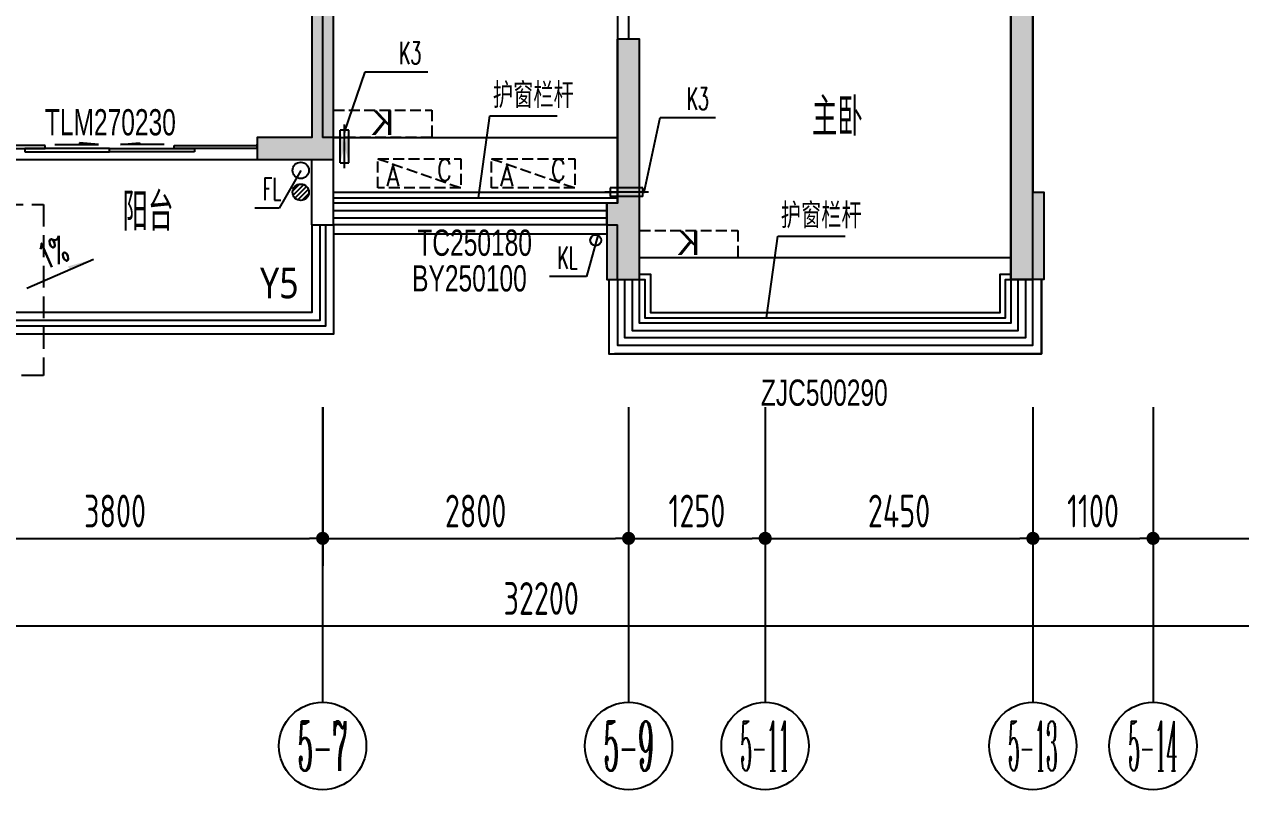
# Model space of a CAD drawing. Header units: millimetres. Extents: x -235126 to 312941, y -228449 to 114042.
# Drawn here: x -100426 to -89294, y -158705 to -151700 of the extents above; entities that cross this region are included whole.
import ezdxf
from ezdxf.enums import TextEntityAlignment as Align
from ezdxf.lldxf.tags import DXFTag

# ---------------------------------------------------------------- set-up
doc = ezdxf.new("R2010")
doc.units = ezdxf.units.MM
doc.header["$LTSCALE"] = 800
doc.linetypes.add('DASH', pattern=[0.35, 0.25, -0.1])
doc.layers.get('DEFPOINTS').update_dxf_attribs({"color": 250})
for name, color, linetype in [('_WALL', 6, 'Continuous'), ('_景森-地漏', 7, 'Continuous'), ('_景森-废水立管', 4, 'Continuous'), ('_景森-空调冷凝立管', 116, 'Continuous'), ('AXIS', 3, 'Continuous'), ('AXIS_TEXT', 7, 'Continuous'), ('f景森a-房名', 61, 'Continuous'), ('f景森a-符号', 125, 'Continuous'), ('j景森a-金属挂石', 30, 'Continuous'), ('k-看线', 1, 'Continuous'), ('k景森a-看线', 1, 'Continuous'), ('k景森a-空调', 15, 'Continuous'), ('l景森a-栏杆', 54, 'Continuous'), ('m景森a-门窗', 2, 'Continuous'), ('m景森a-门窗编号', 51, 'Continuous'), ('PUB_TEXT', 7, 'Continuous'), ('s景森a-索引', 123, 'Continuous'), ('TEXT', 7, 'Continuous'), ('t景森a-砼', 6, 'Continuous'), ('WALL', 4, 'Continuous'), ('暖通意见', 90, 'Continuous'), ('留孔', 1, 'Continuous')]:
    doc.layers.add(name, color=color, linetype=linetype)
doc.styles.add('_TCH_AXIS', font='COMPLEX', dxfattribs={"width": 0.8, "bigfont": 'HZTXT'})
doc.styles.add('_TCH_DIM', font='TXT', dxfattribs={"width": 0.65, "bigfont": 'HZTXT'})
doc.styles.add('COMPLEX', font='COMPLEX')
doc.styles.add('DIM_FONT', font='simplex_.ttf', dxfattribs={"width": 0.7, "bigfont": 'GBCBIG'})
doc.styles.get("Standard").update_dxf_attribs({"font": 'arial.ttf'})
doc.styles.add('TSSD_REIN_T3', font='TSSDENG', dxfattribs={"width": 0.7, "bigfont": 'HZTXT'})
doc.styles.add('景森-黑体', font='')
doc.styles.add('景森尺寸字体', font='景森细字型.SHX', dxfattribs={"width": 0.7, "bigfont": '景森汉字.shx'})
doc.styles.add('景森细字体', font='景森细字型.SHX', dxfattribs={"width": 0.85, "bigfont": '景森汉字.shx'})
doc.styles.get('景森-黑体').set_extended_font_data('Microsoft YaHei')
tags = doc.linetypes.add('HIDDEN2', pattern=[0.1875, 0.125, -0.0625]).pattern_tags.tags
tags[6:7] = [DXFTag(74, 4), DXFTag(75, 0), DXFTag(340, '0'), DXFTag(46, 1.0), DXFTag(50, 0.0), DXFTag(44, 0.0), DXFTag(45, 0.0)]
tags[4:5] = [DXFTag(74, 4), DXFTag(75, 0), DXFTag(340, '0'), DXFTag(46, 1.0), DXFTag(50, 0.0), DXFTag(44, 0.0), DXFTag(45, 0.0)]
doc.dimstyles.new('_TCH_ARCH&&100', dxfattribs={"dimtxt": 300, "dimasz": 120, "dimexe": 250, "dimexo": 0, "dimgap": 100, "dimtad": 1, "dimdec": 0, "dimzin": 0, "dimdsep": 46, "dimtxsty": 'TSSD_REIN_T3', "dimblk": 'DOT', "dimcen": 0.09, "dimclrt": 7, "dimazin": 2, "dimtfac": 1, "dimtdec": 0, "dimtix": 1, "dimtmove": 2, "dimatfit": 3, "dimtolj": 1, "dimtzin": 0, "dimarcsym": 0})

# ---------------------------------------------------------------- blocks, each defined once
blk = doc.blocks.new('景森门窗编号01')
at = {"layer": 'm景森a-门窗编号', "style": '景森尺寸字体', "width": 0.7}
blk.add_attdef('门窗编号', text='', height=2.4, dxfattribs=at).set_placement((0, 0), align=Align.MIDDLE)
blk = doc.blocks.new('dilou')
at = {"color": 7, "linetype": 'Continuous'}
for p, q in [((-148, 25), (-25, 148)), ((-140, -54), (54, 140)), ((-106, -106), (106, 106)), ((-54, -140), (140, 54)), ((25, -148), (148, -25))]:
    blk.add_line(p, q, dxfattribs=at)
blk.add_circle((0, 0), 150, dxfattribs=at)
blk = doc.blocks.new('A$C6474651F')
at = {"layer": '留孔', "linetype": 'HIDDEN2', "ltscale": 0.5}
for p, q in [((0, 50), (0, 350)), ((0, 350), (80, 350)), ((80, 50), (80, 350)), ((80, 50), (0, 50))]:
    blk.add_line(p, q, dxfattribs=at)
at = {"layer": '留孔'}
blk.add_line((40, 0), (40, 400), dxfattribs=at)
at = {"layer": '留孔', "linetype": 'HIDDEN2', "ltscale": 0.5}
blk.add_solid([(80, 50), (80, 350), (0, 350), (0, 50)], dxfattribs=at)
blk = doc.blocks.new('景森-挂式空调-01')
at = {"layer": 'k景森a-空调', "linetype": 'DASH', "ltscale": 0.5}
blk.add_lwpolyline([(-550, 0), (-550, 250), (350, 250), (350, 0)], close=True, dxfattribs=at)
at = {"layer": 'k景森a-空调', "text_generation_flag": 4}
blk.add_text('K', height=225, rotation=180, dxfattribs=at).set_placement((5, 24))
blk = doc.blocks.new('rgg')
at = {"layer": '暖通意见', "linetype": 'DASH', "ltscale": 0.5}
blk.add_line((0, 267), (760, 0), dxfattribs=at)
blk.add_lwpolyline([(0, 0), (0, 267), (760, 267), (760, 0)], close=True, dxfattribs=at)
at = {"layer": '暖通意见', "style": 'DIM_FONT', "width": 0.8}
for s, p in [('C', (680, 162)), ('A', (197, 110))]:
    blk.add_text(s, height=192, dxfattribs=at).set_placement(p, align=Align.MIDDLE_RIGHT)
blk = doc.blocks.new('$TCHSYS$WIN2D')
for p, q in [((-0.5, 0.5), (0.5, 0.5)), ((-0.5, 0.5), (-0.5, -0.5)), ((0.5, 0.5), (0.5, -0.5)), ((0.5, 0.1667), (-0.5, 0.1667)), ((0.5, -0.1667), (-0.5, -0.1667)), ((-0.5, -0.5), (0.5, -0.5))]:
    blk.add_line(p, q)
blk = doc.blocks.new('$DorLib2D$00000138')
at = {"color": 0, "linetype": 'Continuous'}
for p, q in [((-0.2875, 0), (-0.2875, 0.1538)), ((-0.2875, 0.1538), (0, 0.1538)), ((0, 0.1538), (0, 0)), ((0.2875, 0.1538), (0, 0.1538)), ((0.2875, 0), (0.2875, 0.1538)), ((-0.5, -0.1399), (-0.5, 0)), ((-0.5, 0), (-0.2187, 0)), ((0, 0), (-0.2875, 0)), ((-0.2187, 0), (-0.2187, -0.1399)), ((0, 0), (0.2875, 0)), ((0.2187, 0), (0.2187, -0.1399)), ((0.5, 0), (0.2187, 0)), ((0.5, 0), (0.5, -0.1946)), ((0.5, -0.1399), (0.5, 0)), ((-0.2187, -0.1399), (-0.5, -0.1399)), ((0.2187, -0.1399), (0.5, -0.1399)), ((-0.1857, -0.186), (-0.037, -0.186)), ((-0.037, -0.186), (-0.1019, -0.2583)), ((-0.1019, -0.2583), (-0.1019, -0.186)), ((0.1857, -0.186), (0.037, -0.186)), ((0.037, -0.186), (0.1019, -0.2583)), ((0.1019, -0.2583), (0.1019, -0.186))]:
    blk.add_line(p, q, dxfattribs=at)
blk = doc.blocks.new('1T4标准层墙柱布置图')
at = {"layer": 't景森a-砼'}
h = blk.add_hatch(color=8, dxfattribs=at)
h.dxf.hatch_style = 1
h.paths.add_polyline_path([(-126240, -13403), (-126440, -13403), (-126440, -15603), (-125740, -15603), (-125740, -15403), (-126240, -15403)])
h.paths.add_polyline_path([(-130240, -12503), (-130440, -12503), (-130440, -15603), (-129840, -15603), (-129840, -15403), (-130240, -15403)])
h.paths.add_polyline_path([(-147680, 2427), (-147468, 2215), (-149589, 94), (-149730, 235), (-148175, 1791), (-148245, 1862)])
h.paths.add_polyline_path([(-140609, -8886), (-138629, -6907), (-139053, -6482), (-138912, -6341), (-138346, -6907), (-139142, -7703), (-134260, -7703), (-134260, -7903), (-139342, -7903), (-140467, -9028)])
h.paths.add_polyline_path([(-141640, -10118), (-142023, -9735), (-142164, -9876), (-141882, -10159), (-142871, -11149), (-142730, -11291), (-141940, -10501), (-141640, -10501)])
h.paths.add_polyline_path([(-135040, -26303), (-135040, -24103), (-135240, -24103), (-135240, -25603), (-135340, -25603), (-135340, -26303)])
h.paths.add_polyline_path([(-148440, -26303), (-148440, -24103), (-148240, -24103), (-148240, -25603), (-148140, -25603), (-148140, -26303)])
h.paths.add_polyline_path([(-141840, -14903), (-141640, -14903), (-141640, -15703), (-146140, -15703), (-146140, -15503), (-141840, -15503)])
h.paths.add_polyline_path([(-145063, -48), (-144639, -472), (-144851, -684), (-145134, -401), (-147114, -2381), (-147256, -2240)])
h.paths.add_polyline_path([(-138040, -17303), (-138040, -20453), (-137840, -20453), (-137840, -17503), (-137340, -17503), (-137340, -17303)])
h.paths.add_polyline_path([(-133790, -17503), (-136540, -17503), (-136540, -17303), (-133790, -17303)])
h.paths.add_polyline_path([(-131640, -26303), (-131640, -23053), (-131440, -23053), (-131440, -25503), (-131340, -25503), (-131340, -26303)])
h.paths.add_polyline_path([(-153761, -4078), (-153973, -3866), (-153407, -3300), (-153337, -3371), (-150508, -543), (-150367, -684)])
h.paths.add_polyline_path([(-149766, -8073), (-148847, -8993), (-148705, -8851), (-149094, -8462), (-147751, -7119), (-147892, -6977), (-149235, -8321), (-149624, -7932)])
h.paths.add_polyline_path([(-133990, -19153), (-133990, -20453), (-133790, -20453), (-133790, -19353), (-133190, -19353), (-133190, -19153)])
h.paths.add_polyline_path([(-142447, -2805), (-141740, -3512), (-141882, -3654), (-142164, -3371), (-144144, -5351), (-144286, -5210), (-142306, -3230), (-142589, -2947)])
h.paths.add_polyline_path([(-149165, -4149), (-151498, -6482), (-151039, -6942), (-150826, -6730), (-151145, -6412), (-149023, -4290)])
h.paths.add_polyline_path([(-132740, -7303), (-131990, -7303), (-131990, -7503), (-132540, -7503), (-132540, -10603), (-132740, -10603)])
h.paths.add_polyline_path([(-132340, -13303), (-132740, -13303), (-132740, -12503), (-132340, -12503)])
h.paths.add_polyline_path([(-142240, -25203), (-141240, -25203), (-141240, -25003), (-141640, -25003), (-141640, -23053), (-141840, -23053), (-141840, -25003), (-142240, -25003)])
h.paths.add_polyline_path([(-137840, -25203), (-137840, -23053), (-138040, -23053), (-138040, -25003), (-138540, -25003), (-138540, -25203)])
h.paths.add_polyline_path([(-145640, -25203), (-145640, -23053), (-145440, -23053), (-145440, -25003), (-144940, -25003), (-144940, -25203)])
h.paths.add_polyline_path([(-151840, -26303), (-151840, -23053), (-152040, -23053), (-152040, -25503), (-152140, -25503), (-152140, -26303)])
h.paths.add_polyline_path([(-146266, -11573), (-143225, -8533), (-143366, -8392), (-146266, -11291), (-146796, -10760), (-146937, -10902)])
h.paths.add_polyline_path([(-127240, -7303), (-127240, -10603), (-127440, -10603), (-127440, -7503), (-127940, -7503), (-127940, -7303)])
h.paths.add_polyline_path([(-149440, -21553), (-152040, -21553), (-152040, -22103), (-151840, -22103), (-151840, -21753), (-149440, -21753)])
h.paths.add_polyline_path([(-134260, -10603), (-138820, -10603), (-138820, -10403), (-134260, -10403)])
h.paths.add_polyline_path([(-149690, -17503), (-146940, -17503), (-146940, -17303), (-149690, -17303)])
h.paths.add_polyline_path([(-149490, -19153), (-149490, -20453), (-149690, -20453), (-149690, -19353), (-150290, -19353), (-150290, -19153)])
h.paths.add_polyline_path([(-131440, -22103), (-131440, -21553), (-134040, -21553), (-134040, -21753), (-131640, -21753), (-131640, -22103)])
h.paths.add_polyline_path([(-123940, -15403), (-123940, -15603), (-123440, -15603), (-123440, -13903), (-123640, -13903), (-123640, -15403)])
h.paths.add_polyline_path([(-145440, -17303), (-145440, -20453), (-145640, -20453), (-145640, -17503), (-146140, -17503), (-146140, -17303)])
h.paths.add_polyline_path([(-139440, -15703), (-134640, -15703), (-134640, -13103), (-135340, -13103), (-135340, -13303), (-134840, -13303), (-134840, -15503), (-139240, -15503), (-139240, -13303), (-138740, -13303), (-138740, -13103), (-139440, -13103)])
h.paths.add_polyline_path([(-119840, -8403), (-120440, -8403), (-120440, -8603), (-120040, -8603), (-120040, -10603), (-119840, -10603)])
h.paths.add_polyline_path([(-122140, -7303), (-122440, -7303), (-122440, -10603), (-122240, -10603), (-122240, -8103), (-122140, -8103)])
h.paths.add_polyline_path([(-119840, -11703), (-120040, -11703), (-120040, -15003), (-119840, -15003)])
at = {"layer": '_WALL', "linetype": 'ByBlock'}
for points in [[(-137840, -25203), (-137840, -23053), (-138040, -23053), (-138040, -25003), (-138540, -25003), (-138540, -25203), (-137840, -25203)], [(-131640, -26303), (-131640, -23053), (-131440, -23053), (-131440, -25503), (-131340, -25503), (-131340, -26303), (-131640, -26303)], [(-135040, -26303), (-135040, -24103), (-135240, -24103), (-135240, -25603), (-135340, -25603), (-135340, -26303), (-135040, -26303)]]:
    blk.add_lwpolyline(points, dxfattribs=at)
blk = doc.blocks.new('_AXISO')
blk.add_circle((0, 0), 0.5)
at = {"layer": 'AXIS_TEXT', "style": 'COMPLEX', "width": 1.041667}
blk.add_attdef('A', text='', height=0.56, dxfattribs=at).set_placement((-0.25, -0.28), (0.25, -0.28), align=Align.FIT)
blk = doc.blocks.new('_Dot')
at = {"color": 0, "linetype": 'ByBlock', "lineweight": -2}
blk.add_line((-0.5, 0), (-1, 0), dxfattribs=at)
at = {"color": 0, "linetype": 'ByBlock', "const_width": 0.5}
blk.add_lwpolyline([(-0.25, 0, 1), (0.25, 0, 1)], format="xyb", close=True, dxfattribs=at)
blk = doc.blocks.new('*D268')
at = {"layer": 'AXIS', "color": 0, "lineweight": -2, "transparency": 16777216}
for p, q in [((-111796, -155205), (-111796, -157455)), ((-79596, -155205), (-79596, -157455)), ((-111676, -157205), (-79716, -157205))]:
    blk.add_line(p, q, dxfattribs=at)
at = {"layer": 'DEFPOINTS', "color": 0, "transparency": 16777216}
for p in [(-111796, -155205), (-79596, -155205), (-79596, -157205)]:
    blk.add_point(p, dxfattribs=at)
at = {"layer": 'AXIS', "color": 0, "lineweight": -2, "transparency": 16777216, "xscale": 120, "yscale": 120, "zscale": 120, "rotation": 180}
blk.add_blockref('_Dot', (-111796, -157205), dxfattribs=at)
at = {"layer": 'AXIS', "color": 0, "lineweight": -2, "transparency": 16777216, "xscale": 120, "yscale": 120, "zscale": 120}
blk.add_blockref('_Dot', (-79596, -157205), dxfattribs=at)
at = {"layer": 'AXIS', "color": 7, "transparency": 16777216, "insert": (-95696, -156955), "char_height": 300, "attachment_point": 5, "style": 'TSSD_REIN_T3'}
blk.add_mtext('\\A1;32200', dxfattribs=at)
blk = doc.blocks.new('*D273')
at = {"layer": 'AXIS', "color": 0, "lineweight": -2, "transparency": 16777216}
for p, q in [((-101496, -155205), (-101496, -156655)), ((-97696, -155205), (-97696, -156655)), ((-101376, -156405), (-97816, -156405))]:
    blk.add_line(p, q, dxfattribs=at)
at = {"layer": 'DEFPOINTS', "color": 0, "transparency": 16777216}
for p in [(-101496, -155205), (-97696, -155205), (-97696, -156405)]:
    blk.add_point(p, dxfattribs=at)
at = {"layer": 'AXIS', "color": 0, "lineweight": -2, "transparency": 16777216, "xscale": 120, "yscale": 120, "zscale": 120, "rotation": 180}
blk.add_blockref('_Dot', (-101496, -156405), dxfattribs=at)
at = {"layer": 'AXIS', "color": 0, "lineweight": -2, "transparency": 16777216, "xscale": 120, "yscale": 120, "zscale": 120}
blk.add_blockref('_Dot', (-97696, -156405), dxfattribs=at)
at = {"layer": 'AXIS', "color": 7, "transparency": 16777216, "insert": (-99596, -156155), "char_height": 300, "attachment_point": 5, "style": 'TSSD_REIN_T3'}
blk.add_mtext('\\A1;3800', dxfattribs=at)
blk = doc.blocks.new('*D274')
at = {"layer": 'AXIS', "color": 0, "lineweight": -2, "transparency": 16777216}
for p, q in [((-97696, -155205), (-97696, -156655)), ((-94896, -155205), (-94896, -156655)), ((-97576, -156405), (-95016, -156405))]:
    blk.add_line(p, q, dxfattribs=at)
at = {"layer": 'DEFPOINTS', "color": 0, "transparency": 16777216}
for p in [(-97696, -155205), (-94896, -155205), (-94896, -156405)]:
    blk.add_point(p, dxfattribs=at)
at = {"layer": 'AXIS', "color": 0, "lineweight": -2, "transparency": 16777216, "xscale": 120, "yscale": 120, "zscale": 120, "rotation": 180}
blk.add_blockref('_Dot', (-97696, -156405), dxfattribs=at)
at = {"layer": 'AXIS', "color": 0, "lineweight": -2, "transparency": 16777216, "xscale": 120, "yscale": 120, "zscale": 120}
blk.add_blockref('_Dot', (-94896, -156405), dxfattribs=at)
at = {"layer": 'AXIS', "color": 7, "transparency": 16777216, "insert": (-96296, -156155), "char_height": 300, "attachment_point": 5, "style": 'TSSD_REIN_T3'}
blk.add_mtext('\\A1;2800', dxfattribs=at)
blk = doc.blocks.new('*D275')
at = {"layer": 'AXIS', "color": 0, "lineweight": -2, "transparency": 16777216}
for p, q in [((-94896, -155205), (-94896, -156655)), ((-93646, -155205), (-93646, -156655)), ((-94776, -156405), (-93766, -156405))]:
    blk.add_line(p, q, dxfattribs=at)
at = {"layer": 'DEFPOINTS', "color": 0, "transparency": 16777216}
for p in [(-94896, -155205), (-93646, -155205), (-93646, -156405)]:
    blk.add_point(p, dxfattribs=at)
at = {"layer": 'AXIS', "color": 0, "lineweight": -2, "transparency": 16777216, "xscale": 120, "yscale": 120, "zscale": 120, "rotation": 180}
blk.add_blockref('_Dot', (-94896, -156405), dxfattribs=at)
at = {"layer": 'AXIS', "color": 0, "lineweight": -2, "transparency": 16777216, "xscale": 120, "yscale": 120, "zscale": 120}
blk.add_blockref('_Dot', (-93646, -156405), dxfattribs=at)
at = {"layer": 'AXIS', "color": 7, "transparency": 16777216, "insert": (-94271, -156155), "char_height": 300, "attachment_point": 5, "style": 'TSSD_REIN_T3'}
blk.add_mtext('\\A1;1250', dxfattribs=at)
blk = doc.blocks.new('*D276')
at = {"layer": 'AXIS', "color": 0, "lineweight": -2, "transparency": 16777216}
for p, q in [((-93646, -155205), (-93646, -156655)), ((-91196, -155205), (-91196, -156655)), ((-93526, -156405), (-91316, -156405))]:
    blk.add_line(p, q, dxfattribs=at)
at = {"layer": 'DEFPOINTS', "color": 0, "transparency": 16777216}
for p in [(-93646, -155205), (-91196, -155205), (-91196, -156405)]:
    blk.add_point(p, dxfattribs=at)
at = {"layer": 'AXIS', "color": 0, "lineweight": -2, "transparency": 16777216, "xscale": 120, "yscale": 120, "zscale": 120, "rotation": 180}
blk.add_blockref('_Dot', (-93646, -156405), dxfattribs=at)
at = {"layer": 'AXIS', "color": 0, "lineweight": -2, "transparency": 16777216, "xscale": 120, "yscale": 120, "zscale": 120}
blk.add_blockref('_Dot', (-91196, -156405), dxfattribs=at)
at = {"layer": 'AXIS', "color": 7, "transparency": 16777216, "insert": (-92421, -156155), "char_height": 300, "attachment_point": 5, "style": 'TSSD_REIN_T3'}
blk.add_mtext('\\A1;2450', dxfattribs=at)
blk = doc.blocks.new('*D277')
at = {"layer": 'AXIS', "color": 0, "lineweight": -2, "transparency": 16777216}
for p, q in [((-91196, -155205), (-91196, -156655)), ((-90096, -155205), (-90096, -156655)), ((-91076, -156405), (-90216, -156405))]:
    blk.add_line(p, q, dxfattribs=at)
at = {"layer": 'DEFPOINTS', "color": 0, "transparency": 16777216}
for p in [(-91196, -155205), (-90096, -155205), (-90096, -156405)]:
    blk.add_point(p, dxfattribs=at)
at = {"layer": 'AXIS', "color": 0, "lineweight": -2, "transparency": 16777216, "xscale": 120, "yscale": 120, "zscale": 120, "rotation": 180}
blk.add_blockref('_Dot', (-91196, -156405), dxfattribs=at)
at = {"layer": 'AXIS', "color": 0, "lineweight": -2, "transparency": 16777216, "xscale": 120, "yscale": 120, "zscale": 120}
blk.add_blockref('_Dot', (-90096, -156405), dxfattribs=at)
at = {"layer": 'AXIS', "color": 7, "transparency": 16777216, "insert": (-90646, -156155), "char_height": 300, "attachment_point": 5, "style": 'TSSD_REIN_T3'}
blk.add_mtext('\\A1;1100', dxfattribs=at)
blk = doc.blocks.new('*D278')
at = {"layer": 'AXIS', "color": 0, "lineweight": -2, "transparency": 16777216}
for p, q in [((-90096, -155205), (-90096, -156655)), ((-86096, -155205), (-86096, -156655)), ((-89976, -156405), (-86216, -156405))]:
    blk.add_line(p, q, dxfattribs=at)
at = {"layer": 'DEFPOINTS', "color": 0, "transparency": 16777216}
for p in [(-90096, -155205), (-86096, -155205), (-86096, -156405)]:
    blk.add_point(p, dxfattribs=at)
at = {"layer": 'AXIS', "color": 0, "lineweight": -2, "transparency": 16777216, "xscale": 120, "yscale": 120, "zscale": 120, "rotation": 180}
blk.add_blockref('_Dot', (-90096, -156405), dxfattribs=at)
at = {"layer": 'AXIS', "color": 0, "lineweight": -2, "transparency": 16777216, "xscale": 120, "yscale": 120, "zscale": 120}
blk.add_blockref('_Dot', (-86096, -156405), dxfattribs=at)
at = {"layer": 'AXIS', "color": 7, "transparency": 16777216, "insert": (-88096, -156155), "char_height": 300, "attachment_point": 5, "style": 'TSSD_REIN_T3'}
blk.add_mtext('\\A1;4000', dxfattribs=at)

msp = doc.modelspace()

# ---------------------------------------------------------------- hatches: boundary and pattern name
at = {"layer": 'f景森a-符号'}
msp.add_hatch(color=256, dxfattribs=at).paths.add_polyline_path([(-99793.2, -153849.3), (-100013.4, -153944.8), (-100026.1, -153915.5)])

# ---------------------------------------------------------------- linework, layer by layer
at = {"layer": '_景森-废水立管'}
msp.add_circle((-97896.5, -153036.6), 75, dxfattribs=at)
at = {"layer": '_景森-空调冷凝立管'}
msp.add_circle((-95196.5, -153676.6), 50, dxfattribs=at)
at = {"layer": 'AXIS'}
for p, q in [((-97696.5, -155205.4), (-97696.5, -157905.4)), ((-94896.5, -155205.4), (-94896.5, -157905.4)), ((-93646.5, -155205.4), (-93646.5, -157905.4)), ((-91196.5, -155205.4), (-91196.5, -157905.4)), ((-90096.5, -155205.4), (-90096.5, -157905.4))]:
    msp.add_line(p, q, dxfattribs=at)
at = {"layer": 'f景森a-符号'}
msp.add_lwpolyline([(-100404.5, -154114.4), (-99793.2, -153849.3)], dxfattribs=at)
at = {"layer": 'j景森a-金属挂石'}
for points in [[(-97596.5, -153616.6), (-95096.5, -153616.6)], [(-95076.5, -154031.9), (-95076.5, -154716.6), (-91116.5, -154716.6), (-91116.5, -154036.6)], [(-91116.5, -154036.6), (-91116.5, -154716.6), (-95026.5, -154716.6)]]:
    msp.add_lwpolyline(points, dxfattribs=at)
at = {"layer": 'k-看线', "linetype": 'DASH'}
msp.add_lwpolyline([(-102597, -153350), (-100251.9, -153350), (-100251.9, -154914.7), (-102597, -154914.7)], close=True, dxfattribs=at)
at = {"layer": 'k景森a-看线'}
for points in [[(-97796.5, -153536.6), (-97796.5, -154336.6), (-100646.5, -154336.6)], [(-97596.5, -153536.6), (-97596.5, -154536.6), (-100646.5, -154536.6)]]:
    msp.add_lwpolyline(points, dxfattribs=at)
at = {"layer": 'l景森a-栏杆'}
for points in [[(-97596.5, -153236.6), (-97596.5, -153236.6), (-94996.5, -153236.6), (-94996.5, -153236.6)], [(-97596.5, -153286.6), (-97596.5, -153286.6), (-94996.5, -153286.6), (-94996.5, -153286.6)], [(-97721.5, -153536.6), (-97721.5, -154411.6), (-100646.5, -154411.6)], [(-97671.5, -153536.6), (-97671.5, -154461.6), (-100646.5, -154461.6)], [(-94796.5, -153986.6), (-94696.5, -153986.6), (-94696.5, -154336.6), (-91496.5, -154336.6), (-91496.5, -153986.6), (-91396.5, -153986.6)], [(-94796.5, -154036.6), (-94746.5, -154036.6), (-94746.5, -154386.6), (-91446.5, -154386.6), (-91446.5, -154036.6), (-91396.5, -154036.6)]]:
    msp.add_lwpolyline(points, dxfattribs=at)
at = {"layer": 'm景森a-门窗'}
for p, q in [((-97596.5, -152736.6), (-94996.5, -152736.6)), ((-100996.5, -152936.6), (-98296.5, -152936.6)), ((-91396.5, -153836.6), (-94796.5, -153836.6))]:
    msp.add_line(p, q, dxfattribs=at)
for points in [[(-94996.5, -154036.6), (-94996.5, -154636.6), (-91196.5, -154636.6), (-91196.5, -154036.6)], [(-91263.1, -154036.6), (-91263.1, -154569.9), (-94930.5, -154569.9), (-94930.5, -154036.6)], [(-94863.5, -154036.6), (-94863.5, -154503.2), (-91329.8, -154503.2), (-91329.8, -154036.6)], [(-91396.5, -154036.6), (-91396.5, -154436.6), (-94796.5, -154436.6), (-94796.5, -154036.6)]]:
    msp.add_lwpolyline(points, dxfattribs=at)
at = {"layer": 's景森a-索引'}
for p, q in [((-97496.5, -152686.6), (-97306.1, -152136)), ((-97306.1, -152136), (-96732.8, -152136)), ((-96270.2, -153286.6), (-96165.9, -152538)), ((-96165.9, -152538), (-95549.4, -152538)), ((-94753.7, -153236.6), (-94607, -152553.7)), ((-94607, -152553.7), (-94100.4, -152553.7)), ((-97896.5, -153036.6), (-98093, -153382.3)), ((-98093, -153382.3), (-98317.4, -153382.3)), ((-95176.7, -153633.7), (-95281.6, -154008.9)), ((-93635.6, -154386.6), (-93531.3, -153638)), ((-93531.3, -153638), (-92914.8, -153638)), ((-95281.6, -154008.9), (-95620.6, -154008.9))]:
    msp.add_line(p, q, dxfattribs=at)
at = {"layer": 's景森a-索引', "const_width": 10.7}
for points in [[(-97498.2, -152691.6, 1), (-97494.7, -152681.5, 1)], [(-96270.9, -153291.8, 1), (-96269.5, -153281.3, 1)], [(-94754.8, -153241.8, 1), (-94752.6, -153231.3, 1)], [(-93636.3, -154391.8, 1), (-93634.8, -154381.3, 1)]]:
    msp.add_lwpolyline(points, format="xyb", close=True, dxfattribs=at)
at = {"layer": 'WALL'}
for p, q in [((-97796.5, -149286.6), (-97796.5, -152736.6)), ((-97696.5, -149386.6), (-97696.5, -152736.6)), ((-94996.5, -149386.6), (-94996.5, -151836.6)), ((-94896.5, -149386.6), (-94896.5, -151836.6)), ((-91396.5, -154036.6), (-91396.5, -150986.6)), ((-91196.5, -154036.6), (-91196.5, -150986.6)), ((-94996.5, -153336.6), (-94996.5, -151836.6)), ((-94796.5, -151836.6), (-94896.5, -151836.6)), ((-94796.5, -153436.6), (-94796.5, -151836.6)), ((-97796.5, -152736.6), (-98296.5, -152736.6)), ((-98296.5, -152736.6), (-98296.5, -152936.6)), ((-97596.5, -152736.6), (-97696.5, -152736.6)), ((-97596.5, -152836.6), (-97596.5, -152736.6)), ((-97596.5, -153336.6), (-97596.5, -152836.6)), ((-98296.5, -152936.6), (-97796.5, -152936.6)), ((-97796.5, -153536.6), (-97796.5, -152936.6)), ((-97596.5, -153536.6), (-97596.5, -153336.6)), ((-94996.5, -153336.6), (-95096.5, -153336.6)), ((-95096.5, -153336.6), (-95096.5, -153536.6)), ((-94796.5, -154036.6), (-94796.5, -153436.6)), ((-97796.5, -153536.6), (-97596.5, -153536.6)), ((-95096.5, -153536.6), (-94996.5, -153536.6)), ((-94996.5, -154036.6), (-94996.5, -153536.6)), ((-94996.5, -154036.6), (-94796.5, -154036.6)), ((-91396.5, -154036.6), (-91196.5, -154036.6))]:
    msp.add_line(p, q, dxfattribs=at)

# ---------------------------------------------------------------- block references
at = {"layer": '_WALL'}
msp.add_blockref('1T4标准层墙柱布置图', (40243.6, -127734), dxfattribs=at)
at = {"layer": '_景森-地漏', "xscale": 0.5, "yscale": 0.5, "zscale": 0.5}
msp.add_blockref('dilou', (-97896.5, -153236.6), dxfattribs=at)
at = {"layer": 'AXIS'}
ref = msp.add_blockref('_AXISO', (-97696.5, -158305.4), dxfattribs=dict(at, xscale=800, yscale=800, zscale=800))
ref.add_attrib('A', '5-7', dxfattribs={"layer": 'AXIS_TEXT', "height": 452.55, "style": '_TCH_AXIS', "width": 0.35}).set_placement((-97922.7, -158531.7), (-97470.2, -158531.7), align=Align.FIT)
ref = msp.add_blockref('_AXISO', (-94896.5, -158305.4), dxfattribs=dict(at, xscale=800, yscale=800, zscale=800))
ref.add_attrib('A', '5-9', dxfattribs={"layer": 'AXIS_TEXT', "height": 452.55, "style": '_TCH_AXIS', "width": 0.35}).set_placement((-95122.7, -158531.7), (-94670.2, -158531.7), align=Align.FIT)
ref = msp.add_blockref('_AXISO', (-93646.5, -158305.4), dxfattribs=dict(at, xscale=800, yscale=800, zscale=800))
ref.add_attrib('A', '5-11', dxfattribs={"layer": 'AXIS_TEXT', "height": 452.55, "style": '_TCH_AXIS', "width": 0.3}).set_placement((-93872.7, -158531.7), (-93420.2, -158531.7), align=Align.FIT)
ref = msp.add_blockref('_AXISO', (-91196.5, -158305.4), dxfattribs=dict(at, xscale=800, yscale=800, zscale=800))
ref.add_attrib('A', '5-13', dxfattribs={"layer": 'AXIS_TEXT', "height": 452.55, "style": '_TCH_AXIS', "width": 0.28}).set_placement((-91422.7, -158531.7), (-90970.2, -158531.7), align=Align.FIT)
ref = msp.add_blockref('_AXISO', (-90096.5, -158305.4), dxfattribs=dict(at, xscale=800, yscale=800, zscale=800))
ref.add_attrib('A', '5-14', dxfattribs={"layer": 'AXIS_TEXT', "height": 452.55, "rotation": 360, "style": '_TCH_AXIS', "width": 0.272727}).set_placement((-90322.7, -158531.7), (-89870.2, -158531.7), align=Align.FIT)
at = {"layer": 'k景森a-空调'}
for name, p in [('景森-挂式空调-01', (-97046.5, -152736.6)), ('rgg', (-97191.2, -153196.6)), ('rgg', (-96149.6, -153196.6)), ('景森-挂式空调-01', (-94246.5, -153836.6))]:
    msp.add_blockref(name, p, dxfattribs=at)
at = {"layer": 'm景森a-门窗', "zscale": 200}
for name, p, xscale, yscale, rotation in [('$DorLib2D$00000138', (-99646.5, -152836.6), 2700, -200, 359.9999999999965), ('$TCHSYS$WIN2D', (-96346.5, -153436.6), 2499.999999888285, 200, 179.9999999999976)]:
    msp.add_blockref(name, p, dxfattribs=dict(at, xscale=xscale, yscale=yscale, rotation=rotation))
at = {"layer": 'm景森a-门窗编号', "ltscale": 2, "xscale": 100, "yscale": 100, "zscale": 100}
for p, values in [((-99639.2, -152596.3), {'门窗编号': 'TLM270230'}), ((-96305, -153698.7), {'门窗编号': 'TC250180'}), ((-96352.6, -154025.1), {'门窗编号': 'BY250100'}), ((-93105, -155071.2), {'门窗编号': 'ZJC500290'})]:
    msp.add_blockref('景森门窗编号01', p, dxfattribs=at).add_auto_attribs(values)
at = {"layer": 'TEXT', "xscale": -1}
for p, rotation in [((-97456.5, -153018), 359.999999999992), ((-94715, -153196.6), 90)]:
    msp.add_blockref('A$C6474651F', p, dxfattribs=dict(at, rotation=rotation))

# ---------------------------------------------------------------- texts
at = {"layer": 'f景森a-房名'}
for s, height, style, width, p in [('主卧', 350, '景森细字体', 0.7, (-93218.5, -152722.3)), ('阳台', 350, '景森细字体', 0.7, (-99526.9, -153590.3)), ('Y5', 280, '景森-黑体', 0.85, (-98269.1, -154207.3))]:
    msp.add_text(s, height=height, dxfattribs=dict(at, style=style, width=width)).set_placement(p)
at = {"layer": 'PUB_TEXT', "style": '_TCH_DIM'}
for s, height, width, p in [('K3', 204, 0.564706, (-96996.8, -152064)), ('护窗栏杆', 231.49, 0.8, (-96138.2, -152466)), ('K3', 204, 0.564706, (-94364.4, -152481.7)), ('FL', 204, 0.564706, (-98245.4, -153310.3)), ('护窗栏杆', 231.49, 0.8, (-93503.6, -153566)), ('KL', 204, 0.564706, (-95548.6, -153936.9))]:
    msp.add_text(s, height=height, dxfattribs=dict(at, width=width)).set_placement(p)
at = {"layer": 'PUB_TEXT', "style": '_TCH_DIM', "width": 0.564706}
msp.add_text('1%', height=238, rotation=23.44426, dxfattribs=at).set_placement((-100232.1, -153948.1))

# ---------------------------------------------------------------- dimensions: what is measured, and where the dimension line sits
at = {"layer": 'AXIS'}
for p1, p2, distance, picture, middle in [((-111796.5, -155205.4), (-79596.5, -155205.4), -2000, '*D268', (-95696.5, -156955.4)), ((-101496.5, -155205.4), (-97696.5, -155205.4), -1200, '*D273', (-99596.5, -156155.4)), ((-97696.5, -155205.4), (-94896.5, -155205.4), -1200, '*D274', (-96296.5, -156155.4)), ((-94896.5, -155205.4), (-93646.5, -155205.4), -1200, '*D275', (-94271.5, -156155.4)), ((-93646.5, -155205.4), (-91196.5, -155205.4), -1200, '*D276', (-92421.5, -156155.4)), ((-91196.5, -155205.4), (-90096.5, -155205.4), -1200, '*D277', (-90646.5, -156155.4)), ((-90096.5, -155205.4), (-86096.5, -155205.4), -1200, '*D278', (-88096.5, -156155.4))]:
    dim = msp.add_aligned_dim(p1=p1, p2=p2, distance=distance, dimstyle='_TCH_ARCH&&100', dxfattribs=at)
    dim.commit()
    dim.dimension.update_dxf_attribs({"geometry": picture, "text_midpoint": middle})

doc.saveas('drawing.dxf')
